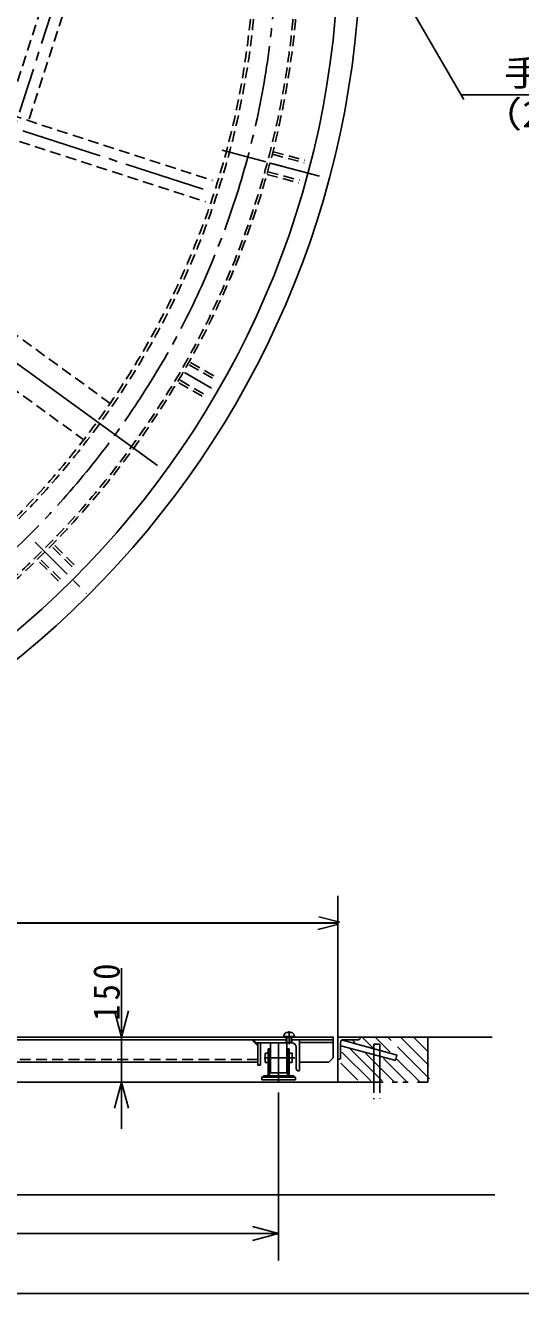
# Model space of a CAD drawing. Units: millimetres, scale not verified. Extents: x -3758 to 3982, y -2808 to 2752.
# Drawn here: x -125 to 973, y -2808 to 5 of the extents above; entities that cross this region are included whole.
import ezdxf
from ezdxf.enums import TextEntityAlignment as Align

# ---------------------------------------------------------------- set-up
doc = ezdxf.new("R2010")
doc.units = ezdxf.units.MM
doc.header["$LTSCALE"] = 20
for name, pattern in [('CHAIN1', [8, 5, -1, 1, -1]), ('CHAIN2', [12, 9, -1, 1, -1]), ('DASHED1', [1.8, 1.2, -0.6]), ('DOUBLE_CHAIN1', [8.8, 5, -1, 0.6, -0.6, 0.6, -1])]:
    doc.linetypes.add(name, pattern=pattern)
doc.layers.add('0-0', color=7, linetype='Continuous')
doc.styles.add('ＭＳ ゴシック', font='')
doc.styles.get('ＭＳ ゴシック').set_extended_font_data('MS Gothic')

msp = doc.modelspace()

# ---------------------------------------------------------------- linework, layer by layer
at = {"layer": '0-0', "linetype": 'CHAIN1'}
for p, q in [((-284.47, -644.17), (-14.21, 197.89)), ((433.2, -51.62), (433.32, -51.62)), ((311.4, -271.52), (527.04, -329.3)), ((-103, -1141.27), (10.58, -1254.86)), ((436.43, -2250.44), (436.43, -2336.68)), ((459.43, -2225.96), (459.43, -2254.49)), ((404.43, -2285.06), (472.32, -2285.06))]:
    msp.add_line(p, q, dxfattribs=at)
at = {"layer": '0-0', "linetype": 'DASHED1'}
for p, q in [((-164.26, -187.81), (-56.12, 149.12)), ((-116.36, -202.17), (-3.35, 149.93)), ((-807.46, 17.77), (289.57, -338.68)), ((-822.91, -29.79), (274.12, -386.23)), ((-888.11, -142.1), (63.33, -833.36)), ((-945.14, -224.27), (2.33, -912.65)), ((422.76, -280.82), (493.26, -299.72)), ((424.31, -275.03), (494.82, -293.92)), ((410.85, -325.26), (481.36, -344.15)), ((412.41, -319.46), (482.91, -338.35)), ((237.97, -747.55), (297.51, -781.93)), ((240.97, -742.36), (300.51, -776.73)), ((214.97, -787.39), (274.51, -821.76)), ((217.97, -782.19), (277.51, -816.57)), ((-21.37, -1195.57), (-65.27, -1151.67)), ((-17.13, -1191.33), (-61.03, -1147.43)), ((-47.3, -1223.38), (-92.14, -1178.54)), ((-51.54, -1227.63), (-96.39, -1182.78)), ((390.71, -2288.96), (-735.76, -2288.96)), ((647.72, -2338.77), (647.72, -2377.01)), ((660.36, -2339.07), (660.36, -2375.77))]:
    msp.add_line(p, q, dxfattribs=at)
at = {"layer": '0-0'}
for p, q in [((682.48, 125.03), (846.56, -159.16)), ((-953.43, -156.44), (167.73, -971.01)), ((839.71, -149.1), (1702.42, -149.1)), ((567.43, -1943.57), (567.43, -2338.51)), ((-3450.83, -1986.64), (565.86, -1986.64)), ((523.46, -2000.72), (567.18, -1989)), ((525.84, -1972.09), (571.76, -1984.39)), ((88.04, -2086.47), (88.04, -2442.62)), ((88.04, -2238.96), (72.51, -2181.01)), ((88.04, -2238.96), (103.57, -2181.01)), ((-3442.57, -2238.96), (557.51, -2238.96)), ((-760.01, -2244.96), (453.39, -2244.96)), ((148.04, -2238.96), (84.64, -2238.96)), ((377.08, -2245.33), (390.71, -2258.97)), ((382.42, -2246.56), (382.42, -2244.47)), ((382.43, -2246.7), (382.43, -2244.86)), ((446.77, -2237.92), (446.77, -2238.97)), ((447.01, -2238.03), (472.32, -2238.03)), ((452.81, -2228.95), (466.17, -2228.95)), ((453.43, -2238.97), (453.43, -2251.45)), ((454.43, -2238.97), (454.43, -2251.45)), ((464.43, -2238.91), (464.43, -2251.51)), ((465.41, -2244.96), (557.51, -2244.96)), ((465.43, -2238.91), (465.43, -2251.51)), ((472.09, -2238.03), (472.09, -2238.91)), ((480.43, -2238.96), (483, -2238.96)), ((482.43, -2246.7), (482.43, -2244.86)), ((482.43, -2244.88), (482.43, -2313.44)), ((557.43, -2284.96), (557.43, -2238.75)), ((567.02, -2238.96), (909.85, -2238.96)), ((567.43, -2229.59), (567.43, -2229.88)), ((577.71, -2246.24), (699.19, -2278.79)), ((613.43, -2244.96), (579.93, -2244.96)), ((617.43, -2240.96), (617.43, -2238.59)), ((387.19, -2251.56), (465.16, -2251.56)), ((390.42, -2251.43), (390.42, -2301.56)), ((396.42, -2251.43), (396.42, -2301.56)), ((406.42, -2275.06), (406.42, -2295.06)), ((406.42, -2275.06), (413.23, -2275.06)), ((413.22, -2323.06), (413.22, -2264.9)), ((413.23, -2265.06), (416.4, -2265.06)), ((416.42, -2323.36), (416.42, -2265.01)), ((416.62, -2275.06), (418.81, -2275.06)), ((418.42, -2253.56), (418.42, -2316.56)), ((454.05, -2275.06), (466.42, -2275.06)), ((454.42, -2253.56), (454.42, -2316.56)), ((456.42, -2265.06), (459.62, -2265.06)), ((456.42, -2323.36), (456.42, -2265.06)), ((459.62, -2323.06), (459.62, -2265.06)), ((466.42, -2275.06), (466.42, -2295.06)), ((475.42, -2308.56), (475.42, -2261.56)), ((475.43, -2308.96), (475.43, -2261.7)), ((556.93, -2250.96), (481.91, -2250.96)), ((573.43, -2286.95), (573.43, -2250.97)), ((574.34, -2258.8), (695.83, -2291.35)), ((647.43, -2254.88), (647.43, -2338.51)), ((647.72, -2254.88), (659.74, -2254.88)), ((660.43, -2254.88), (660.43, -2338.51)), ((390.71, -2294.96), (-735.22, -2294.96)), ((390.42, -2301.56), (396.42, -2301.56)), ((406.42, -2295.06), (413.12, -2295.06)), ((416.51, -2295.06), (418.53, -2295.06)), ((454.33, -2295.06), (466.42, -2295.06)), ((547.43, -2294.96), (481.91, -2294.96)), ((547.43, -2294.96), (557.43, -2284.96)), ((569.43, -2288.96), (567.02, -2288.96)), ((567.43, -2285.84), (567.43, -2289.28)), ((698.6, -2278.93), (695.36, -2291.03)), ((398.56, -2328.06), (474.03, -2328.06)), ((398.92, -2328.06), (398.92, -2334.06)), ((398.92, -2334.06), (473.92, -2334.06)), ((402.92, -2324.86), (402.92, -2328.04)), ((402.92, -2324.86), (413.35, -2324.86)), ((417.57, -2324.86), (454.95, -2324.86)), ((420.42, -2318.56), (452.42, -2318.56)), ((459.33, -2324.86), (469.92, -2324.86)), ((469.92, -2324.86), (469.92, -2327.98)), ((473.92, -2328.06), (473.92, -2334.06)), ((480.43, -2313.96), (483, -2313.96)), ((88.04, -2338.96), (72.51, -2396.92)), ((148.04, -2338.96), (84.64, -2338.96)), ((88.04, -2338.96), (103.57, -2396.92)), ((436.43, -2697.64), (436.43, -2361.93)), ((-2340.35, -2588.96), (915.74, -2588.96)), ((436.43, -2734.68), (436.43, -2613.4)), ((436.43, -2674.68), (378.47, -2659.15)), ((-3321.57, -2674.68), (436.43, -2674.68)), ((436.43, -2674.68), (378.47, -2690.21))]:
    msp.add_line(p, q, dxfattribs=at)
at = {"layer": '0-0', "linetype": 'CHAIN2'}
for p, q in [((-815.19, -6.01), (281.85, -362.46)), ((417.58, -300.14), (488.09, -319.03)), ((227.97, -764.87), (287.51, -799.25))]:
    msp.add_line(p, q, dxfattribs=at)
at = {"layer": '0-0', "color": 4}
for p, q in [((567.43, -1925.84), (567.43, -2178.96)), ((-3452.57, -1985.84), (567.43, -1985.84))]:
    msp.add_line(p, q, dxfattribs=at)
at = {"layer": '0-0', "linetype": 'DOUBLE_CHAIN1'}
for p, q in [((605.78, -2251.47), (600.99, -2246.68)), ((645.99, -2263.39), (622.39, -2239.8)), ((683.72, -2272.84), (650.26, -2239.38)), ((770.49, -2331.33), (678.28, -2239.12)), ((769.22, -2301.77), (707.23, -2239.78)), ((765.32, -2269.59), (735.09, -2239.36)), ((767.43, -2239.46), (767.43, -2338.51)), ((640.55, -2336.37), (576.53, -2272.34)), ((595.3, -2265.35), (670.4, -2340.45)), ((694.61, -2340.3), (629.22, -2274.91)), ((574.25, -2296.56), (612.04, -2334.35)), ((720.16, -2337.57), (668.81, -2286.22)), ((748.33, -2337.46), (698.68, -2287.8)), ((567.84, -2339.07), (767.69, -2339.07))]:
    msp.add_line(p, q, dxfattribs=at)
at = {"layer": '0-0'}
msp.add_lwpolyline([(-3757.5, -2808.13), (3982.5, -2808.13), (3982.5, 2751.88), (-3757.5, 2751.88)], close=True, dxfattribs=at)
msp.add_lwpolyline([(-3452.57, -1953.25), (-3452.57, -2338.96), (567.72, -2338.96)], dxfattribs=at)
at = {"layer": '0-0', "linetype": 'DASHED1'}
for radius in [1925, 1919, 1832, 1825]:
    msp.add_circle((-1442.57, 198.38), radius, dxfattribs=at)
at = {"layer": '0-0', "linetype": 'CHAIN2'}
msp.add_circle((-1442.57, 198.38), 1874, dxfattribs=at)
at = {"layer": '0-0'}
for centre, radius, start, end in [((-1441.42, 198.55), 2060, 92.1872, 357.8706), ((-1440.36, 197.72), 2010, 92.27119, 357.89876), ((387.42, -2246.56), 5, 180, 270), ((387.43, -2246.7), 5, 180, 270), ((459.43, -2238.91), 12, 122.91897, 176.63354), ((459.43, -2238.91), 12, 4.72799, 56.15735), ((579.93, -2251.46), 6.5, 90, 180), ((613.43, -2240.96), 4, 270, 0), ((420.42, -2253.56), 2, 90, 180), ((452.42, -2253.56), 2, 0, 90), ((465.42, -2261.56), 10, 0, 90), ((569.43, -2284.96), 4, 270, 0), ((418.22, -2323.06), 5, 180, 270), ((417.92, -2323.36), 1.5, 180, 270), ((420.42, -2316.56), 2, 180, 270), ((452.42, -2316.56), 2, 270, 0), ((454.62, -2323.06), 5, 270, 0), ((454.92, -2323.36), 1.5, 270, 0), ((480.43, -2308.96), 5, 180, 270)]:
    msp.add_arc(centre, radius, start, end, dxfattribs=at)

# ---------------------------------------------------------------- texts
at = {"layer": '0-0', "style": 'ＭＳ ゴシック', "width": 1.15}
for s, p in [(' 手動ストッパー', (889.58, -146.76)), ('（2箇所）', (883.95, -238.63))]:
    msp.add_text(s, height=58.65, dxfattribs=at).set_placement(p, align=Align.BOTTOM_LEFT)
at = {"layer": '0-0', "insert": (84.87, -2203.12), "char_height": 58.65, "attachment_point": 7, "rotation": 90, "style": 'ＭＳ ゴシック'}
msp.add_mtext('\\T1.27;\\W0.9;150', dxfattribs=at)

doc.saveas('drawing.dxf')
